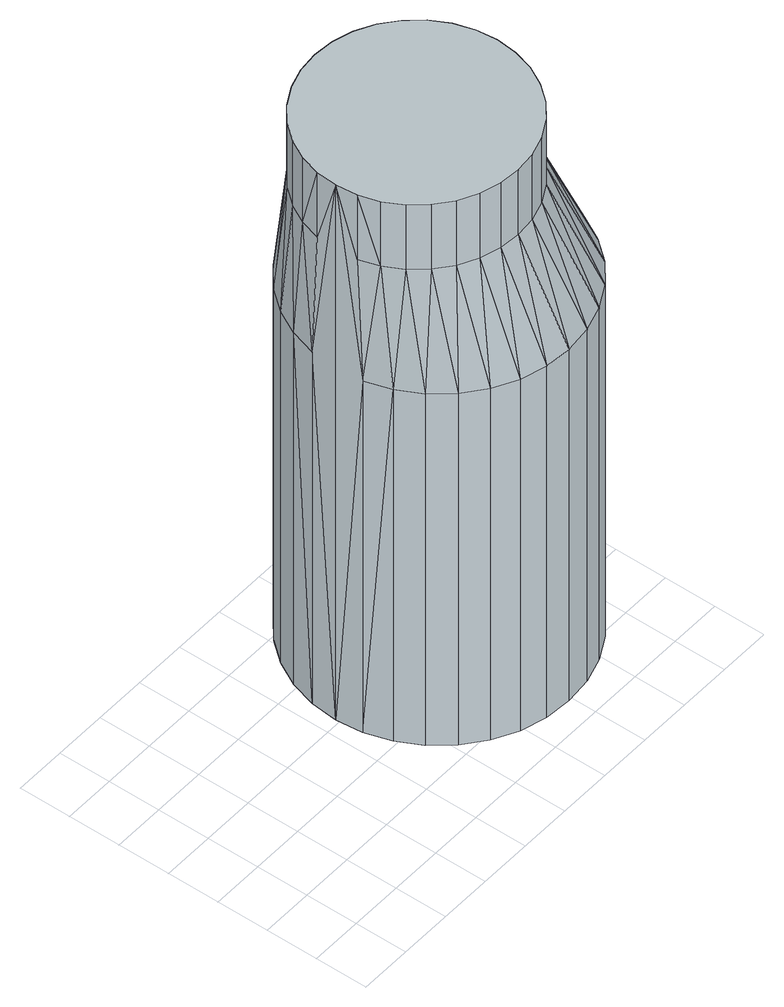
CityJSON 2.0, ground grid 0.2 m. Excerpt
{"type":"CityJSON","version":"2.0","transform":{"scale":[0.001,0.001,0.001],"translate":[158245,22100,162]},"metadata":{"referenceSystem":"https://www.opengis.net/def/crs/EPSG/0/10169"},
"CityObjects":{
"object1":{"type":"GenericCityObject","attributes":{"name":"汚水マンホール","year":1995},"geometry":[{"type":"MultiSurface","lod":"3","boundaries":[[[0,1,2,3]],[[4,5,6]],[[7,8,5]],[[9,4,6]],[[5,8,6]],[[1,0,7]],[[0,8,7]],[[10,6,0]],[[11,9,10]],[[0,6,8]],[[10,9,6]],[[10,0,3]],[[12,10,3]],[[3,2,13,14]],[[11,10,12,15]],[[3,14,12]],[[12,14,16]],[[14,13,17,18]],[[15,12,16,19]],[[14,18,16]],[[16,18,20]],[[18,17,21,22]],[[19,16,20,23]],[[20,18,22]],[[24,20,22]],[[22,21,25,26]],[[23,20,24,27]],[[24,22,26]],[[28,24,26]],[[26,25,29,30]],[[27,24,28,31]],[[26,30,28]],[[28,30,32]],[[30,29,33,34]],[[31,28,32,35]],[[30,34,32]],[[32,34,36]],[[34,33,37,38]],[[35,32,36,39]],[[36,34,38]],[[40,36,38]],[[38,37,41,42]],[[39,36,40,43]],[[38,42,40]],[[40,42,44]],[[42,41,45,46]],[[43,40,44,47]],[[42,46,44]],[[44,46,48]],[[46,45,49,50]],[[47,44,48,51]],[[48,46,50]],[[52,48,50]],[[50,49,53,54]],[[51,48,52,55]],[[50,54,52]],[[52,54,56]],[[54,53,57,58]],[[55,52,56,59]],[[54,58,56]],[[56,58,60]],[[58,57,61,62]],[[59,56,60,63]],[[60,58,62]],[[64,60,62]],[[62,61,65,66]],[[63,60,64,67]],[[62,66,68]],[[64,62,68]],[[66,65,69,70]],[[67,64,68,71]],[[66,70,72]],[[68,66,72]],[[70,69,73,74]],[[71,68,72,75]],[[72,70,76]],[[76,70,74]],[[74,73,77,78]],[[75,72,76,79]],[[74,78,80]],[[76,74,80]],[[78,77,81,82]],[[79,76,80,83]],[[78,82,84]],[[80,78,84]],[[82,81,85,86]],[[83,80,84,87]],[[84,82,88]],[[88,82,86]],[[86,85,89,90]],[[87,84,88,91]],[[88,86,92]],[[92,86,90]],[[90,89,93,94]],[[91,88,92,95]],[[92,90,96]],[[96,90,94]],[[94,93,97,98]],[[95,92,96,99]],[[96,94,100]],[[100,94,98]],[[98,97,101,102]],[[99,96,100,103]],[[98,102,104]],[[100,98,104]],[[102,101,105,106]],[[103,100,104,107]],[[102,106,108]],[[104,102,108]],[[106,105,109,110]],[[107,104,108,111]],[[108,106,112]],[[112,106,110]],[[110,109,113,114]],[[115,113,109,105,101,97,93,89,85,81,77,73,69,65,61,57,53,49,45,41,37,33,29,25,21,17,13,2,1,7,5,116]],[[117,118,116]],[[116,118,115]],[[119,120,121]],[[119,118,117]],[[120,122,121]],[[119,121,118]],[[5,117,116]],[[4,119,5]],[[5,119,117]],[[120,119,4]],[[114,113,115,118]],[[110,114,123]],[[112,110,123]],[[111,108,112,124]],[[9,11,15,19,23,27,31,35,39,43,47,51,55,59,63,67,71,75,79,83,87,91,95,99,103,107,111,124,125,122,120,4]],[[114,118,121]],[[123,114,121]],[[124,112,123,125]],[[125,123,121,122]]]}]}
},
"vertices":[
[693,459,2156],[693,459,2446],[731,389,2446],[731,389,2156],[661,616,39],[661,616,2446],[671,514,1621],[669,536,2446],[669,536,2156],[671,514,39],[702,415,1621],[702,415,39],[751,325,1621],[783,327,2446],[783,327,2156],[751,325,39],[817,246,1621],[845,276,2446],[845,276,2156],[817,246,39],[897,181,1621],[916,239,2446],[916,239,2156],[897,181,39],[988,133,1621],[994,216,2446],[994,216,2156],[988,133,39],[1087,104,1621],[1074,209,2446],[1074,209,2156],[1087,104,39],[1189,95,1621],[1153,217,2446],[1153,217,2156],[1189,95,39],[1292,106,1621],[1230,241,2446],[1230,241,2156],[1292,106,39],[1390,136,1621],[1301,280,2446],[1301,280,2156],[1390,136,39],[1481,185,1621],[1363,331,2446],[1363,331,2156],[1481,185,39],[1560,251,1621],[1413,394,2446],[1413,394,2156],[1560,251,39],[1624,331,1621],[1451,465,2446],[1451,465,2156],[1624,331,39],[1672,423,1621],[1473,542,2446],[1473,542,2156],[1672,423,39],[1701,521,1621],[1481,622,2446],[1481,622,2156],[1701,521,39],[1711,624,1621],[1472,702,2446],[1472,702,2156],[1711,624,39],[1700,726,1621],[1448,779,2446],[1448,779,2156],[1700,726,39],[1669,824,1621],[1410,849,2446],[1410,849,2156],[1669,824,39],[1620,915,1621],[1358,911,2446],[1358,911,2156],[1620,915,39],[1554,994,1621],[1296,962,2446],[1296,962,2156],[1554,994,39],[1474,1058,1621],[1225,999,2446],[1225,999,2156],[1474,1058,39],[1383,1106,1621],[1148,1022,2446],[1148,1022,2156],[1383,1106,39],[1284,1136,1621],[1068,1029,2446],[1068,1029,2156],[1284,1136,39],[1182,1145,1621],[988,1021,2446],[988,1021,2156],[1182,1145,39],[1079,1134,1621],[911,997,2446],[911,997,2156],[1079,1134,39],[981,1103,1621],[840,958,2446],[840,958,2156],[981,1103,39],[891,1054,1621],[779,907,2446],[779,907,2156],[891,1054,39],[812,988,1621],[728,844,2446],[728,844,2156],[691,773,2446],[668,696,2446],[668,696,2156],[691,773,2156],[670,718,1621],[670,718,39],[699,817,1621],[699,817,39],[747,908,1621],[812,988,39],[747,908,39]
]}
